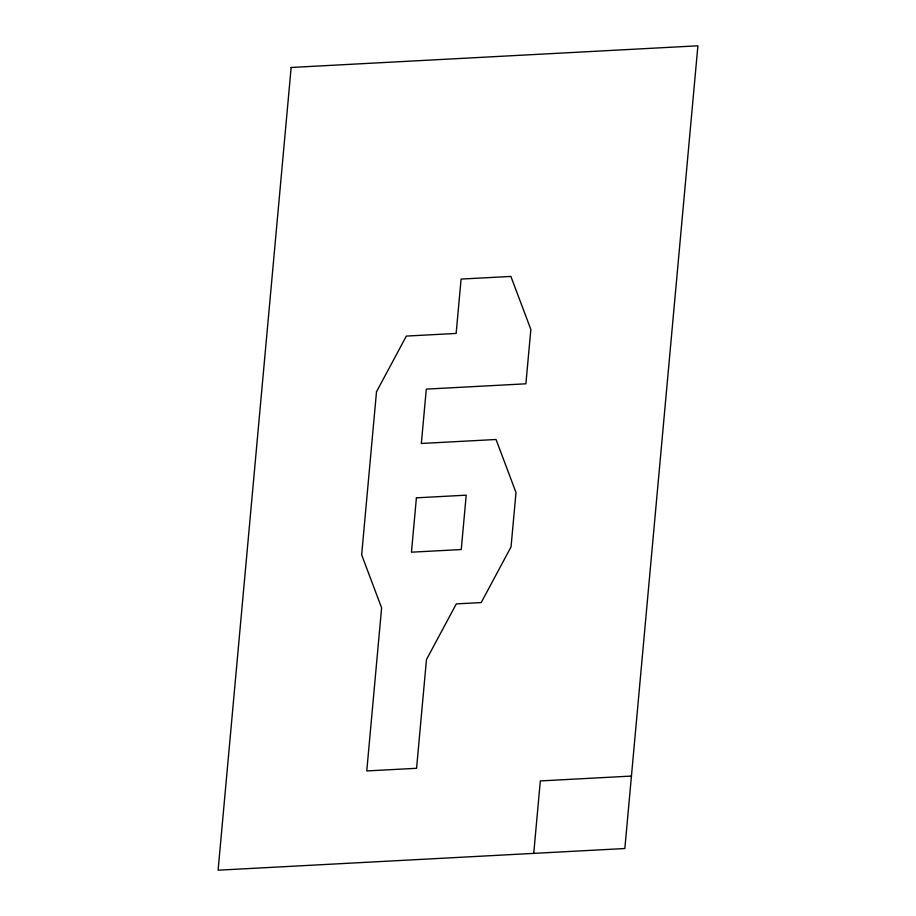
<?xml version="1.0" encoding="UTF-8"?>
<svg xmlns="http://www.w3.org/2000/svg" width="916" height="916" viewBox="0 0 916 916"><rect width="100%" height="100%" fill="white"/><g stroke="black" fill="none" stroke-linecap="round" stroke-linejoin="round"><path stroke-width="1.37" d="M533.73 853.38L540.326 780.924L631.445 776.07M291.151 67.475L218.1 870.2L624.849 848.525L697.9 45.8L291.151 67.475M376.499 391.773L361.66 554.844L381.617 607.869L366.766 770.94L416.574 768.295L426.467 659.577L456.305 603.896L481.209 602.568L511.048 546.886L515.994 492.522L496.048 439.497L421.349 443.47L426.295 389.117L525.899 383.804L530.845 329.451L510.888 276.426L461.091 279.071L456.145 333.435L406.349 336.08L376.499 391.773M416.402 497.835L411.456 552.188L461.252 549.531L466.198 495.178L416.402 497.835"/></g></svg>
